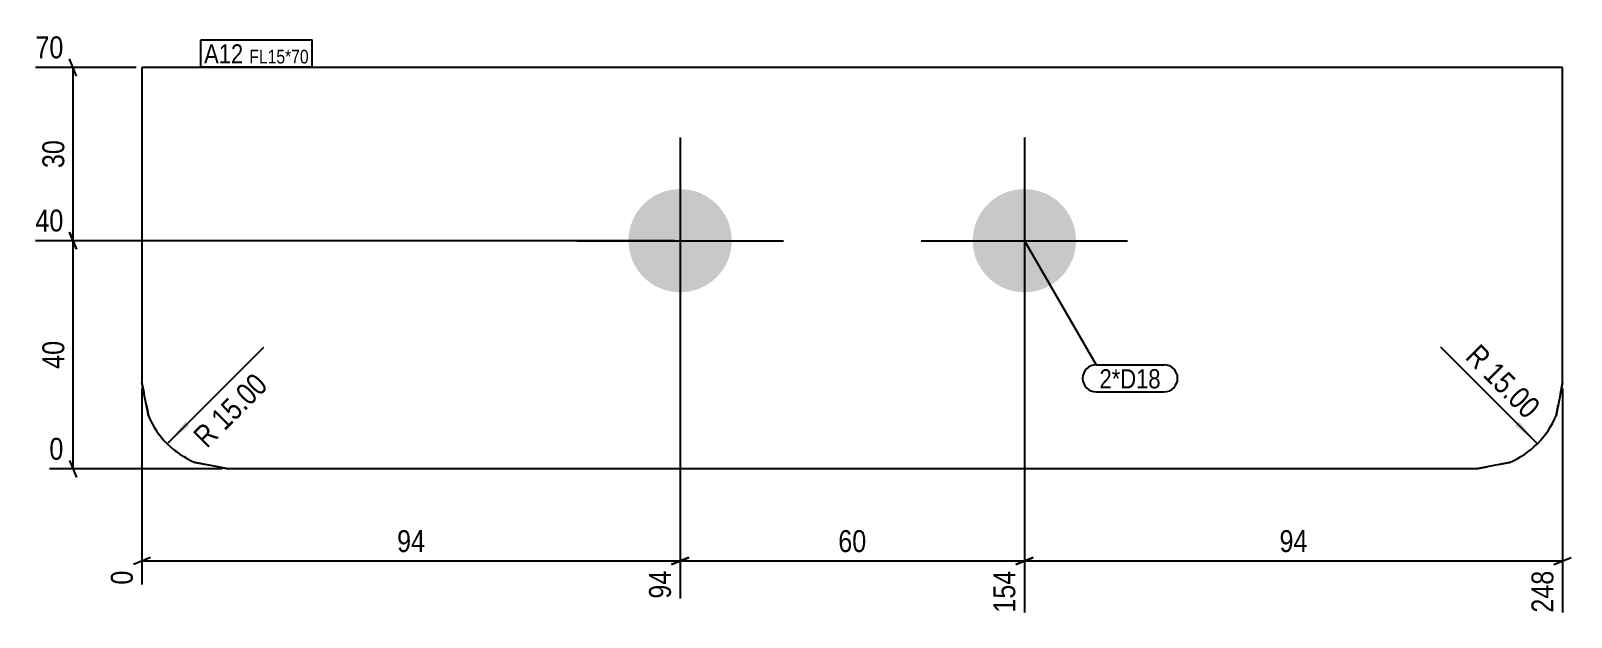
# Model space of a CAD drawing. Header units: millimetres. Extents: x 2 to 271, y 2 to 104.
import ezdxf

# ---------------------------------------------------------------- set-up
doc = ezdxf.new("R2010")
doc.units = ezdxf.units.MM
doc.linetypes.add('DXK_LINE_DOT2', pattern=[3.9198, 1.9599, -1.9599])
for name, color, linetype in [('MÅLSÆTNING', 7, 'Continuous'), ('STÅL', 7, 'Continuous'), ('TEKST', 7, 'Continuous')]:
    doc.layers.add(name, color=color, linetype=linetype)
doc.styles.add('Arial Narrow', font='ARIALN.TTF', dxfattribs={"height": 0.2})

msp = doc.modelspace()

# ---------------------------------------------------------------- hatches: boundary and pattern name
at = {"layer": 'MÅLSÆTNING', "linetype": 'Continuous'}
for points in [[(29.86, 35.62), (25.97, 32.44), (29.15, 36.33)], [(261.6, 36.33), (264.78, 32.44), (260.89, 35.62)]]:
    msp.add_hatch(color=7, dxfattribs=at).paths.add_polyline_path(points)
at = {"layer": 'STÅL', "linetype": 'Continuous'}
for points in [[(124.37, 67.85, -1), (106.37, 67.85, -1)], [(184.37, 67.85, -1), (166.37, 67.85, -1)]]:
    msp.add_hatch(color=3, dxfattribs=at).paths.add_polyline_path(points)

# ---------------------------------------------------------------- linework, layer by layer
at = {"layer": 'MÅLSÆTNING', "color": 7, "linetype": 'Continuous'}
for p, q in [((10.18, 96.55), (8.97, 99.55)), ((20.57, 98.05), (3, 98.05)), ((9.58, 67.85), (9.58, 98.05)), ((114.37, 67.85), (3, 67.85)), ((114.37, 67.85), (3, 67.85)), ((8.97, 69.35), (10.18, 66.35)), ((10.18, 66.35), (8.97, 69.35)), ((9.58, 28.05), (9.58, 67.85)), ((115.37, 66.85), (115.37, 5.44)), ((115.37, 66.85), (115.37, 5.44)), ((175.38, 66.85), (175.38, 3)), ((175.38, 66.85), (175.38, 3)), ((25.97, 32.44), (42.82, 49.29)), ((264.78, 32.44), (247.93, 49.29)), ((21.57, 42.05), (21.57, 7.88)), ((269.17, 42.05), (269.17, 3)), ((8.97, 29.55), (10.18, 26.55)), ((35.57, 28.05), (5.44, 28.05)), ((23.08, 12.61), (20.07, 11.41)), ((21.57, 12.01), (115.37, 12.01)), ((116.87, 12.61), (113.87, 11.41)), ((113.87, 11.41), (116.87, 12.61)), ((115.37, 12.01), (175.38, 12.01)), ((176.88, 12.61), (173.88, 11.41)), ((173.88, 11.41), (176.88, 12.61)), ((175.38, 12.01), (269.17, 12.01)), ((267.67, 11.41), (270.68, 12.61))]:
    msp.add_line(p, q, dxfattribs=at)
for centre, start, end in [((36.57, 43.05), 202.5, 247.5), ((254.17, 43.05), 292.5, 337.5)]:
    msp.add_arc(centre, 15, start, end, dxfattribs=at)
at = {"layer": 'STÅL', "color": 2, "linetype": 'Continuous'}
for p, q in [((269.17, 98.05), (21.57, 98.05)), ((21.57, 98.05), (21.57, 43.05)), ((269.17, 43.05), (269.17, 98.05)), ((22.72, 37.31), (21.57, 43.05)), ((269.17, 43.05), (268.03, 37.31)), ((36.57, 28.05), (30.83, 29.19)), ((254.17, 28.05), (36.57, 28.05)), ((259.92, 29.19), (254.17, 28.05))]:
    msp.add_line(p, q, dxfattribs=at)
at = {"layer": 'STÅL', "color": 3, "linetype": 'Continuous'}
for p, q in [((115.37, 85.85), (115.37, 49.85)), ((175.37, 85.85), (175.37, 49.85)), ((97.37, 67.85), (133.37, 67.85)), ((157.37, 67.85), (193.37, 67.85))]:
    msp.add_line(p, q, dxfattribs=at)
at = {"layer": 'STÅL', "color": 7, "linetype": 'DXK_LINE_DOT2'}
for p, q in [((21.57, 43.05), (22.72, 37.31)), ((268.03, 37.31), (269.17, 43.05)), ((30.83, 29.19), (36.57, 28.05)), ((254.17, 28.05), (259.92, 29.19))]:
    msp.add_line(p, q, dxfattribs=at)
at = {"layer": 'STÅL', "color": 2, "linetype": 'Continuous'}
for centre, start, end in [((36.57, 43.05), 202.5, 247.5), ((254.17, 43.05), 292.5, 337.5)]:
    msp.add_arc(centre, 15, start, end, dxfattribs=at)
at = {"layer": 'STÅL', "color": 7, "linetype": 'DXK_LINE_DOT2'}
for centre, start, end in [((36.57, 43.05), 202.5, 247.5), ((254.17, 43.05), 292.5, 337.5)]:
    msp.add_arc(centre, 15, start, end, dxfattribs=at)

# ---------------------------------------------------------------- wipeouts: each hides what was drawn before it
at = {"color": 0}
msp.add_wipeout([(199.13, 42.1), (199.13, 45.6), (188.47, 45.6), (188.47, 42.1)], dxfattribs=at).dxf.layer = 'TEKST'

# ---------------------------------------------------------------- next in the draw order: wipeouts: each hides what was drawn before it
at = {"color": 0, "linetype": 'Continuous'}
for points in [[(8.67, 98.85), (8.67, 104.45), (2.2, 104.45), (2.2, 98.85)], [(8.67, 68.65), (8.67, 74.25), (2.2, 74.25), (2.2, 68.65)], [(8.67, 28.85), (8.67, 34.45), (4.64, 34.45), (4.64, 28.85)], [(20.77, 11.11), (15.17, 11.11), (15.17, 7.07), (20.77, 7.07)], [(114.57, 11.11), (108.97, 11.11), (108.97, 4.64), (114.57, 4.64)], [(174.58, 11.11), (168.98, 11.11), (168.98, 2.2), (174.58, 2.2)], [(268.37, 11.11), (262.77, 11.11), (262.77, 2.2), (268.37, 2.2)]]:
    msp.add_wipeout(points, dxfattribs=at).dxf.layer = 'MÅLSÆTNING'
at = {"color": 0}
for points, layer in [([(8.82, 86.18), (3.22, 86.18), (3.22, 79.71), (8.82, 79.71)], 'MÅLSÆTNING'), ([(8.82, 51.18), (3.22, 51.18), (3.22, 44.71), (8.82, 44.71)], 'MÅLSÆTNING'), ([(262.88, 35.4), (266.84, 39.36), (254.85, 51.35), (250.89, 47.39)], 'MÅLSÆTNING'), ([(44.88, 42.37), (40.92, 46.33), (28.93, 34.34), (32.89, 30.38)], 'MÅLSÆTNING'), ([(71.71, 12.76), (71.71, 18.36), (65.24, 18.36), (65.24, 12.76)], 'MÅLSÆTNING'), ([(148.61, 12.76), (148.61, 18.36), (142.14, 18.36), (142.14, 12.76)], 'MÅLSÆTNING'), ([(225.51, 12.76), (225.51, 18.36), (219.04, 18.36), (219.04, 12.76)], 'MÅLSÆTNING'), ([(39.24, 98.75), (39.24, 102.25), (32.41, 102.25), (32.41, 98.75)], 'TEKST'), ([(199.13, 42.1), (199.13, 45.6), (188.47, 45.6), (188.47, 42.1)], 'TEKST')]:
    msp.add_wipeout(points, dxfattribs=at).dxf.layer = layer

# ---------------------------------------------------------------- next in the draw order: linework, layer by layer
at = {"layer": 'TEKST', "color": 7, "linetype": 'Continuous'}
for p, q in [((175.37, 67.85), (187.87, 46.2)), ((187.87, 46.2), (199.73, 46.2)), ((187.87, 41.5), (199.73, 41.5))]:
    msp.add_line(p, q, dxfattribs=at)
for centre, start, end in [((187.87, 43.85), 90, 270), ((199.73, 43.85), 270, 90)]:
    msp.add_arc(centre, 2.35, start, end, dxfattribs=at)

# ---------------------------------------------------------------- next in the draw order: texts
at = {"layer": 'MÅLSÆTNING', "color": 3, "linetype": 'Continuous', "style": 'Arial Narrow'}
for s, height, p in [('70', 3.818, (3, 99.65)), ('40', 3.818, (3, 69.45)), ('0', 3.82, (5.44, 29.65))]:
    msp.add_text(s, height=height, dxfattribs=at).set_placement(p)
at = {"layer": 'MÅLSÆTNING', "color": 3, "style": 'Arial Narrow'}
for s, rotation, p in [('30', 90.0002, (8.03, 80.51)), ('40', 90.0002, (8.03, 45.51)), ('R 15.00', -45.0001, (252.03, 47.39)), ('R 15.00', 45.0001, (32.89, 31.51))]:
    msp.add_text(s, height=3.818, rotation=rotation, dxfattribs=at).set_placement(p)
for s, p in [('94', (66.04, 13.56)), ('60', (142.94, 13.56)), ('94', (219.84, 13.56))]:
    msp.add_text(s, height=3.818, dxfattribs=at).set_placement(p)
at = {"layer": 'MÅLSÆTNING', "color": 3, "linetype": 'Continuous', "style": 'Arial Narrow'}
for s, height, p in [('0', 3.82, (19.97, 7.88)), ('94', 3.818, (113.77, 5.44)), ('154', 3.818, (173.78, 3)), ('248', 3.818, (267.57, 3))]:
    msp.add_text(s, height=height, rotation=90.0002, dxfattribs=at).set_placement(p)
at = {"layer": 'TEKST', "color": 3, "style": 'Arial Narrow'}
msp.add_text('2*D18', height=3.34, dxfattribs=at).set_placement((188.47, 42.1))

# ---------------------------------------------------------------- next in the draw order: wipeouts: each hides what was drawn before it
at = {"color": 0}
msp.add_wipeout([(39.24, 98.75), (39.24, 102.25), (32.41, 102.25), (32.41, 98.75)], dxfattribs=at).dxf.layer = 'TEKST'

# ---------------------------------------------------------------- next in the draw order: linework, layer by layer
at = {"layer": 'TEKST', "color": 7, "linetype": 'Continuous'}
for p, q in [((31.81, 102.85), (51.24, 102.85)), ((31.81, 98.15), (31.81, 102.85))]:
    msp.add_line(p, q, dxfattribs=at)

# ---------------------------------------------------------------- next in the draw order: wipeouts: each hides what was drawn before it
at = {"color": 0}
msp.add_wipeout([(50.64, 98.75), (50.64, 101.25), (40.29, 101.25), (40.29, 98.75)], dxfattribs=at).dxf.layer = 'TEKST'

# ---------------------------------------------------------------- next in the draw order: wipeouts: each hides what was drawn before it
msp.add_wipeout([(50.64, 98.75), (50.64, 101.25), (40.29, 101.25), (40.29, 98.75)], dxfattribs=at).dxf.layer = 'TEKST'

# ---------------------------------------------------------------- next in the draw order: linework, layer by layer
at = {"layer": 'TEKST', "color": 7, "linetype": 'Continuous'}
for p, q in [((51.24, 98.15), (51.24, 102.85)), ((31.81, 98.15), (51.24, 98.15))]:
    msp.add_line(p, q, dxfattribs=at)

# ---------------------------------------------------------------- next in the draw order: texts
at = {"layer": 'TEKST', "color": 3, "style": 'Arial Narrow'}
for s, height, p in [('A12', 3.34, (32.41, 98.75)), ('FL15*70', 2.386, (40.29, 98.75))]:
    msp.add_text(s, height=height, dxfattribs=at).set_placement(p)

doc.saveas('drawing.dxf')
